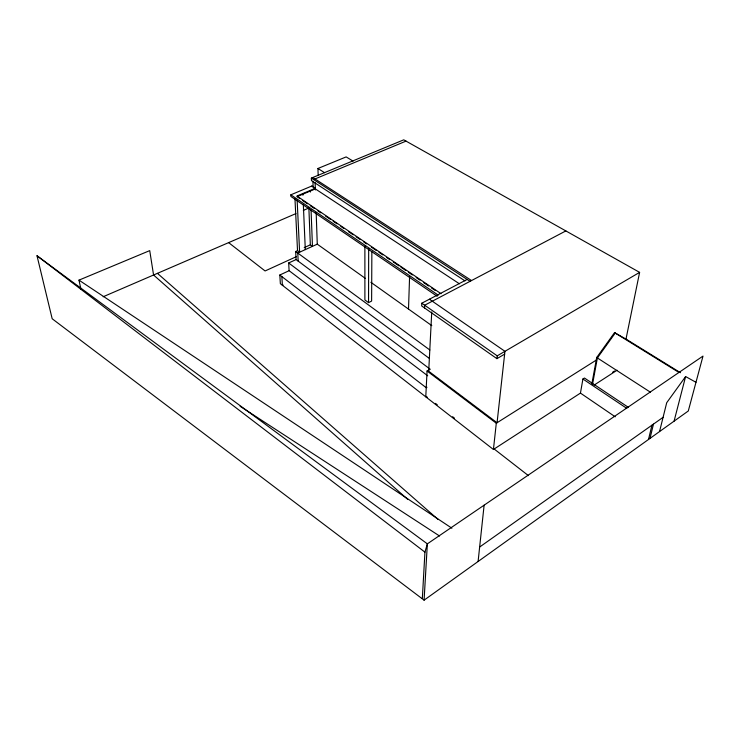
<?xml version="1.0" encoding="UTF-8"?>
<svg xmlns="http://www.w3.org/2000/svg" width="740" height="740" viewBox="0 0 740 740"><rect width="100%" height="100%" fill="white"/><g stroke="black" fill="none" stroke-linecap="round" stroke-linejoin="round"><path stroke-width="1.11" d="M371.859 251.767L371.619 301.069L368.539 302.632L368.677 248.696M408.508 309.07L409.581 276.834M467.144 279.443L421.791 303.215L421.671 305.953L496.929 358.66L504.643 354.118M424.538 307.96L424.668 305.222L565.85 230.917M430.005 369.315L427.063 370.99L425.778 396.844L426.508 396.418M431.744 311.938L428.71 371.249L497.058 422.753L504.948 351.315L429.413 299.219M422.337 598.494L424.936 552.142L427.35 543.854L703 356.079L688.293 410.987L424.085 600.168L52.179 318.755L37 255.753L427.35 543.854L424.085 600.168M496.929 358.66L497.224 355.848L639.61 272.366L403.744 139.832L311.355 178.1L311.447 180.625L465.016 280.895M478.096 561.494L484.117 505.18M427.711 375.791L289.109 270.701L279.812 275.012L280.368 283.707L493.423 449.476L496.299 423.225L596.227 360.13M493.423 449.476L580.447 393.097L582.916 379.01L584.452 378.029L628.306 407.315M591.889 383.699L596.708 357.513L614.533 332.63L626.678 339.484M592.546 384.199L597.384 357.947L615.218 333.055M639.61 272.366L625.994 339.068L680.449 372.701M648.499 439.477L651.931 425.204M650.025 438.385L653.466 424.113M659.543 431.568L666.712 402.717L685.601 376.558L695.979 382.293M674.075 421.162L685.601 376.558M479.64 547.036L663.086 417.314M612.646 372.229L614.542 370.999M594.054 385.142L617.058 370.222M598.558 356.347L596.708 357.513L650.404 392.191M426.666 397.528L427.396 397.103M426.962 387.279L426.231 387.704L279.812 275.012M289.109 270.701L288.674 262.968L296.083 259.574L429.413 358.475M296.398 256.641L265.087 270.96L228.632 242.628M296.083 259.574L295.667 251.498L297.526 250.657L299.626 252.201L297.129 199.976M304.214 247.623L310.338 244.838L312.456 246.355L311.059 210.003M365.246 278.296L317.275 244.163L297.776 253.043L298.174 261.127M103.175 296.749L295.954 213.583M303.317 210.401L308.571 208.134M315.351 188.913L296.971 196.655L299.829 198.597M437.183 296.278L290.931 196.488L290.839 194.814L311.864 185.999L315.323 188.284L296.934 196.026L441.012 293.678M80.91 289.146L78.977 280.136L149.73 250.62L153.569 275.012L407.86 499.491M283.124 284.974L282.393 285.279L281.857 276.575M313.575 179.533L406.029 141.118M318.172 175.269L317.95 168.48L346.154 156.908L353.063 161.117M614.533 332.63L678.83 372.377M317.95 168.48L324.582 172.697M312.779 177.508L471.546 280.553M311.355 178.1L470.048 281.329M240.13 406.288L439.542 536.001M313.88 187.942L459.42 283.799M78.977 280.136L451.89 528.212M582.916 379.01L626.771 408.36M302.688 200.54L307.461 203.778M310.319 205.72L314.13 208.301M317.95 210.891L320.808 212.833M325.582 216.071L330.345 219.299M333.204 221.242L337.024 223.832M340.835 226.422L343.693 228.364M348.466 231.592L353.239 234.83M356.097 236.772L359.908 239.362M363.729 241.943L366.587 243.886M371.351 247.123L376.124 250.361M378.982 252.303L382.802 254.884M386.613 257.474L389.471 259.416M393.292 262.006L399.008 265.882M400.923 267.177L405.687 270.414M408.545 272.357L412.365 274.947M416.176 277.528L419.996 280.118M423.807 282.708L428.571 285.945M431.439 287.879L435.25 290.469M290.839 194.814L438.256 295.158M580.447 393.097L615.227 416.805M421.791 303.215L497.224 355.848M370.888 282.31L431.79 325.628M368.539 302.632L364.894 299.959L364.885 246.106M295.667 251.498L429.857 350.002M288.674 262.968L429.977 369.057M427.063 370.99L496.299 423.225M37 255.753L424.936 552.142M435.462 403.383L437.275 404.78M452.621 416.713L454.425 418.118M494.163 448.995L528.434 475.635M157.426 273.347L438.154 519.526M294.946 198.496L297.526 250.657M302.882 194.167L302.928 195.212M303.335 204.518L305.305 249.611M308.848 207.385L310.338 244.838M311.864 185.999L311.882 186.628M310.338 191.022L310.375 192.067M312.918 181.171L313.15 187.46M315.129 182.613L315.388 189.949M316.165 212.399L317.275 244.163"/></g></svg>
